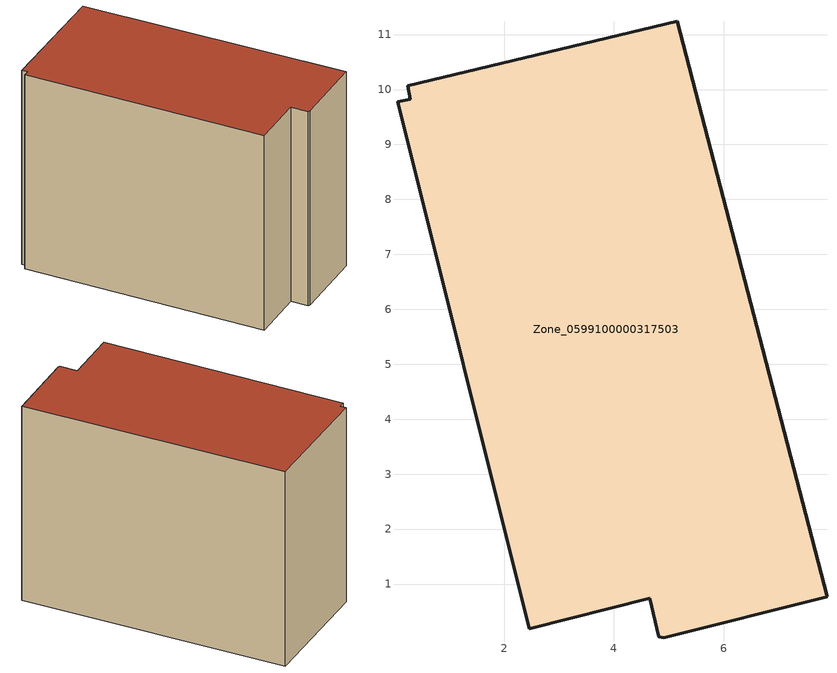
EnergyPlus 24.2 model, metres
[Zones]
Zone_0599100000317503
 floor ground (C_G): 4.91,0.02 4.82,0.04 4.66,0.74 2.46,0.19 0.06,9.77 0.29,9.82 0.25,10.07 5.15,11.24 7.88,0.77 z0
 wall outside (C_F): 7.88,0.77 5.15,11.24 0.25,10.07 0.29,9.82 0.06,9.77 2.46,0.19 4.66,0.74 4.82,0.04 4.91,0.02 7.88,0.77 z0:8.47
 roof outside (C_R): 4.82,0.04 4.91,0.02 7.88,0.77 5.15,11.24 0.25,10.07 0.29,9.82 0.06,9.77 2.46,0.19 4.66,0.74 z8.47
[BUILDING]
Pand.0599100000317503: North Axis=0; Terrain=City; Loads Convergence Tolerance Value=0.04; Temperature Convergence Tolerance Value=0.4; Solar Distribution=FullExterior; Maximum Number of Warmup Days=25; Minimum Number of Warmup Days=1
[Site:Location]
Rotterdam.The.Hague.AP_ZH_NLD Design_Conditions: Latitude=51.96; Longitude=4.45; Time Zone=1; Elevation=-4.5
[SITE:GROUNDTEMPERATURE:BUILDINGSURFACE]
18, 18, 18, 18, 18, 18, 18, 18, 18, 18, 18, 18
[MATERIAL] Thermal Absorptance=0.9; Solar Absorptance=0.7; Visible Absorptance=0.7
Name | Roughness | Thickness | Conductivity | Density | Specific Heat
G.TI.1975-1991 | MediumSmooth | 0.15 | 0.288461 | 540 | 1210
F.TI.1975-1991 | Rough | 0.3 | 0.230769 | 1920 | 840
R.TI.1975-1991 | MediumRough | 0.2 | 0.153846 | 1500 | 1000
[CONSTRUCTION]
C_G: G.TI.1975-1991
C_F: F.TI.1975-1991
C_R: R.TI.1975-1991
[ZONE]
Zone_0599100000317503: Type=1; Multiplier=1; Ceiling Height=Autocalculate; Volume=Autocalculate; Floor Area=autocalculate; Part of Total Floor Area=Yes
[ZONEINFILTRATION:DESIGNFLOWRATE]
Infil_Zone_0599100000317503: Zone or ZoneList or Space or SpaceList=Zone_0599100000317503; Schedule=AlwaysOn; Design Flow Rate Calculation Method=Flow/Area; Flow Rate per Floor Area=0.003; Constant Term Coefficient=1; Temperature Term Coefficient=0; Velocity Term Coefficient=0; Velocity Squared Term Coefficient=0
[HVACTEMPLATE:ZONE:IDEALLOADSAIRSYSTEM]
Zone_0599100000317503: Maximum Heating Supply Air Temperature=50; Minimum Cooling Supply Air Temperature=13; Maximum Heating Supply Air Humidity Ratio=0.0156; Minimum Cooling Supply Air Humidity Ratio=0.0077; Heating Limit=NoLimit; Cooling Limit=NoLimit; Dehumidification Control Type=ConstantSensibleHeatRatio; Cooling Sensible Heat Ratio=0.7; Dehumidification Setpoint=60; Humidification Control Type=None; Humidification Setpoint=30; Outdoor Air Method=None; Outdoor Air Flow Rate per Person=0.00944; Outdoor Air Flow Rate per Zone Floor Area=0; Outdoor Air Flow Rate per Zone=0; Demand Controlled Ventilation Type=None; Outdoor Air Economizer Type=NoEconomizer; Heat Recovery Type=None; Sensible Heat Recovery Effectiveness=0.7; Latent Heat Recovery Effectiveness=0.65
[ZONECONTROL:THERMOSTAT]
ThermostatControl_Zone_0599100000317503: Zone or ZoneList=Zone_0599100000317503; Control Type Schedule=DualSetpointControlType; Control 1=Thermostat_Zone_0599100000317503; Temperature Difference Between Cutout And Setpoint=0
[THERMOSTATSETPOINT:DUALSETPOINT]
Thermostat_Zone_0599100000317503: Heating Setpoint Temperature Schedule=HeatingSetpoint_Zone_0599100000317503; Cooling Setpoint Temperature Schedule=CoolingSetpoint_Zone_0599100000317503
[SCHEDULE:COMPACT]
HeatingSetpoint_Zone_0599100000317503: Through: 12/31, For: AllDays, Until: 24:00, 21
CoolingSetpoint_Zone_0599100000317503: Through: 12/31, For: AllDays, Until: 24:00, 24
DualSetpointControlType: Through: 12/31, For: AllDays, Until: 24:00, 4
AlwaysOn: Through: 12/31, For: AllDays, Until: 24:00, 1
